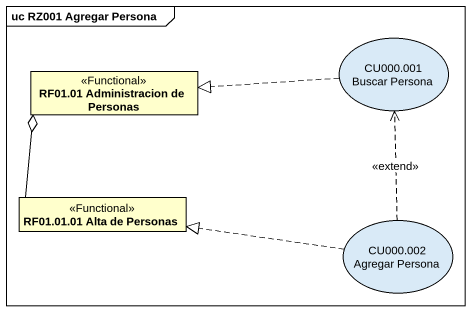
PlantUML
@startuml
mainframe uc RZ001 Agregar Persona
allowmixing
hide circle
hide empty members
usecase "CU000.001 Buscar Persona" as CU000_001_Buscar_Persona
class "RF01.01 Administracion de Personas" as RF01_01_Administracion_de <<Functional>>
class "RF01.01.01 Alta de Personas" as RF01_01_01_Alta_de_Personas <<Functional>>
usecase "CU000.002 Agregar Persona" as CU000_002_Agregar_Persona
CU000_001_Buscar_Persona .left.|> RF01_01_Administracion_de
RF01_01_01_Alta_de_Personas -up-o RF01_01_Administracion_de
CU000_002_Agregar_Persona .up.> CU000_001_Buscar_Persona : <<extend>>
CU000_002_Agregar_Persona .left.|> RF01_01_01_Alta_de_Personas
@enduml
